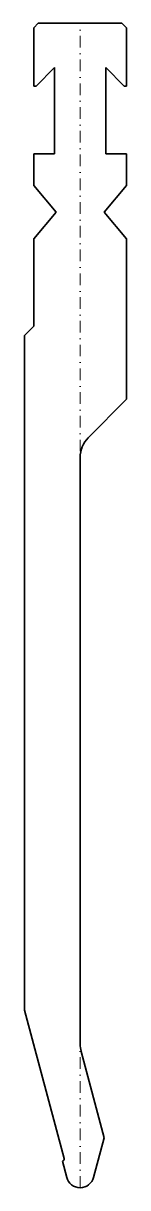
# Model space of a CAD drawing. Header units: millimetres. Extents: x -12 to 10, y 0 to 250.
import ezdxf

# ---------------------------------------------------------------- set-up
doc = ezdxf.new("R2010")
doc.units = ezdxf.units.MM
doc.header["$LTSCALE"] = 5
doc.linetypes.add('AUSGEZOGEN', pattern=[0])
doc.linetypes.add('DASHDOT', pattern=[1, 0.5, -0.25, 0, -0.25])
doc.layers.add('2', color=7, linetype='Continuous')
doc.layers.add('5', color=3, linetype='Continuous', true_color=0x00ff00)

msp = doc.modelspace()

# ---------------------------------------------------------------- linework, layer by layer
at = {"layer": '2', "color": 7, "linetype": 'AUSGEZOGEN', "lineweight": 35}
for p, q in [((-10, 249), (-9, 250)), ((-10, 236.5), (-10, 249)), ((-9, 250), (9, 250)), ((9, 250), (10, 249)), ((10, 249), (10, 236.5)), ((-5.5, 240.5), (-9.5, 236.5)), ((-5.5, 222), (-5.5, 240.5)), ((9.5, 236.5), (5.5, 240.5)), ((5.5, 240.5), (5.5, 222)), ((-9.5, 236.5), (-10, 236.5)), ((10, 236.5), (9.5, 236.5)), ((-10, 215.2), (-10, 222)), ((-10, 222), (-5.5, 222)), ((5.5, 222), (10, 222)), ((10, 222), (10, 215.2)), ((-5.18, 209.45), (-10, 215.2)), ((10, 215.2), (5.18, 209.45)), ((-10, 203.7), (-5.18, 209.45)), ((5.18, 209.45), (10, 203.7)), ((-10, 185), (-10, 203.7)), ((10, 203.7), (10, 169.27)), ((-12, 183), (-10, 185)), ((-12, 38.13), (-12, 183)), ((10, 169.27), (1.76, 161.03)), ((0, 156.79), (0, 30.84)), ((-3.47, 6.28), (-12, 38.13)), ((0.2, 29.28), (5.18, 10.73)), ((5.18, 10.73), (2.9, 2.22)), ((-2.9, 2.22), (-3.82, 5.67))]:
    msp.add_line(p, q, dxfattribs=at)
for centre, radius, start, end in [((6, 156.79), 6, 135, 180), ((6, 30.84), 6, 180, 195), ((-3.95, 6.15), 0.5, 285, 15), ((0, 3), 3, 195, 345)]:
    msp.add_arc(centre, radius, start, end, dxfattribs=at)
at = {"layer": '5', "color": 3, "linetype": 'DASHDOT', "lineweight": 18, "true_color": 0x00ff00}
msp.add_line((0, 0), (0, 250), dxfattribs=at)

doc.saveas('drawing.dxf')
